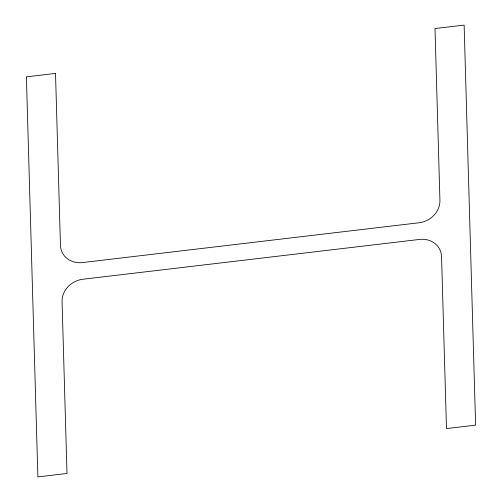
<?xml version="1.0" encoding="UTF-8"?>
<svg xmlns="http://www.w3.org/2000/svg" width="502" height="502" viewBox="0 0 502 502"><rect width="100%" height="100%" fill="white"/><g stroke="black" fill="none" stroke-linecap="round" stroke-linejoin="round"><path stroke-width="0.75" d="M55.515 73.424L26.393 76.862L37.876 476.9L66.998 473.455L62.066 301.614A21.944 19.427 -27.8 0 1 82.912 279.237L419.565 239.429A21.944 19.427 -27.8 0 1 441.553 256.742L446.485 428.576L475.607 425.138L464.124 25.1L435.002 28.545L439.934 200.386A21.944 19.427 -27.8 0 1 419.088 222.762L82.435 262.571A21.944 19.427 -27.8 0 1 60.447 245.258L55.515 73.424"/></g></svg>
